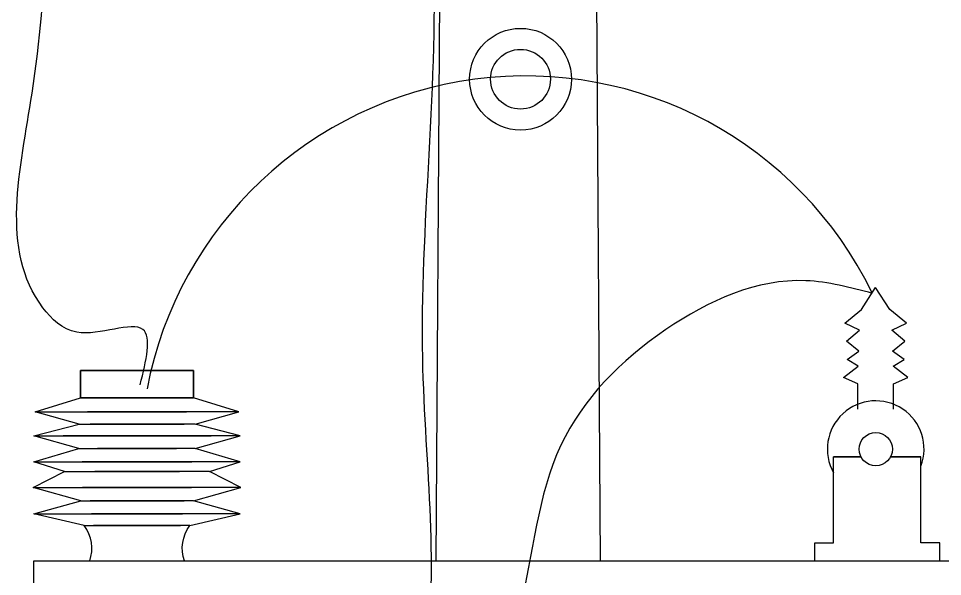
# Model space of a CAD drawing. Header units: millimetres. Extents: x 168 to 392, y 127 to 255.
# Drawn here: x 169.139 to 171.134, y 230.622 to 231.828 of the extents above; entities that cross this region are included whole.
import ezdxf

# ---------------------------------------------------------------- set-up
doc = ezdxf.new("R2010")
doc.units = ezdxf.units.MM
doc.layers.add('Equipos', color=20, linetype='Continuous', lineweight=13)
doc.layers.add('Poste', color=252, linetype='Continuous', lineweight=25)
doc.layers.add('RE80', color=2, linetype='Continuous')

msp = doc.modelspace()

# ---------------------------------------------------------------- linework, layer by layer
at = {"layer": 'Equipos', "lineweight": -2}
for p, q in [((170.95894, 231.19891), (170.98959, 231.24699)), ((171.02024, 231.19891), (170.98959, 231.24699)), ((170.92326, 231.16988), (170.95894, 231.19891)), ((171.05592, 231.16988), (171.02024, 231.19891)), ((170.95492, 231.15475), (170.92326, 231.16988)), ((170.92663, 231.13054), (170.95492, 231.15475)), ((171.02426, 231.15475), (171.05592, 231.16988)), ((171.05255, 231.13054), (171.02426, 231.15475)), ((170.95324, 231.10936), (170.92663, 231.13054)), ((171.02594, 231.10936), (171.05255, 231.13054)), ((170.92832, 231.09154), (170.95324, 231.10936)), ((171.05086, 231.09154), (171.02594, 231.10936)), ((170.92037, 231.05259), (170.95151, 231.07654)), ((170.95151, 231.07654), (170.92832, 231.09154)), ((171.02767, 231.07654), (171.05086, 231.09154)), ((171.05881, 231.05259), (171.02767, 231.07654)), ((170.95109, 231.03848), (170.92037, 231.05259)), ((170.95109, 230.9837), (170.95109, 231.03848)), ((171.02809, 231.03848), (171.05881, 231.05259)), ((171.02809, 230.9837), (171.02809, 231.03848)), ((170.89876, 230.6955), (170.89876, 230.88125)), ((170.89876, 230.88125), (170.9576, 230.88125)), ((170.9576, 230.88125), (170.89876, 230.88125)), ((171.02185, 230.88125), (171.08749, 230.88125)), ((171.08749, 230.88125), (171.02185, 230.88125)), ((171.08749, 230.6955), (171.08749, 230.88125)), ((170.85802, 230.65618), (170.85802, 230.6955)), ((170.85802, 230.6955), (170.89876, 230.6955)), ((171.12823, 230.6955), (171.08749, 230.6955)), ((171.12823, 230.65618), (171.12823, 230.6955)), ((169.17198, 230.65618), (171.26861, 230.65618))]:
    msp.add_line(p, q, dxfattribs=at)
for points in [[(169.27269, 231.00853), (169.51648, 231.00853), (169.51648, 231.06723), (169.27269, 231.06723)], [(169.51648, 231.00853), (169.27269, 231.00853), (169.27269, 231.06723), (169.51648, 231.06723)]]:
    msp.add_lwpolyline(points, close=True, dxfattribs=at)
for points in [[(169.2923, 230.65618, 0.2514123), (169.28046, 230.73235), (169.17192, 230.75798), (169.27304, 230.78586), (169.17042, 230.81449), (169.23821, 230.84936), (169.17172, 230.8704), (169.26889, 230.89876), (169.17201, 230.92626), (169.26937, 230.95187), (169.17486, 230.97796), (169.27269, 231.00853), (169.51648, 231.00853)], [(169.49686, 230.65618, -0.2514123), (169.5087, 230.73235), (169.61724, 230.75798), (169.51612, 230.78586), (169.61875, 230.81449), (169.55095, 230.84936), (169.61744, 230.8704), (169.52027, 230.89876), (169.61715, 230.92626), (169.5198, 230.95187), (169.6143, 230.97796), (169.51648, 231.00853), (169.27269, 231.00853)]]:
    msp.add_lwpolyline(points, format="xyb", dxfattribs=at)
for points in [[(169.17486, 230.97796), (169.50159, 230.97796)], [(169.6143, 230.97796), (169.28758, 230.97796)], [(169.26937, 230.95187), (169.49614, 230.95187)], [(169.5198, 230.95187), (169.29303, 230.95187)], [(169.17201, 230.92626), (169.55441, 230.92626)], [(169.61715, 230.92626), (169.23475, 230.92626)], [(169.26889, 230.89876), (169.47982, 230.89876)], [(169.52027, 230.89876), (169.30935, 230.89876)], [(169.17172, 230.8704), (169.51323, 230.8704)], [(169.61744, 230.8704), (169.27593, 230.8704)], [(169.23821, 230.84936), (169.48604, 230.84936)], [(169.55095, 230.84936), (169.30313, 230.84936)], [(169.17042, 230.81449), (169.51245, 230.81449)], [(169.61875, 230.81449), (169.27671, 230.81449)], [(169.27304, 230.78586), (169.49614, 230.78586)], [(169.51612, 230.78586), (169.29303, 230.78586)], [(169.17192, 230.75798), (169.49302, 230.75798)], [(169.61724, 230.75798), (169.29614, 230.75798)], [(169.28046, 230.73235), (169.48836, 230.73235)], [(169.5087, 230.73235), (169.3008, 230.73235)]]:
    msp.add_lwpolyline(points, dxfattribs=at)
msp.add_circle((170.98972, 230.89752), 0.03601, dxfattribs=at)
msp.add_arc((170.98972, 230.89752), 0.1044, 339.45556, 209.39338, dxfattribs=at)
at = {"layer": 'Poste'}
for p, q in [((170.05183, 232.49411), (170.04007, 230.65618)), ((170.38225, 232.48889), (170.39463, 230.65618))]:
    msp.add_line(p, q, dxfattribs=at)
at = {"layer": 'RE80', "color": 1}
msp.add_line((169.17198, 230.52942), (169.17198, 230.65618), dxfattribs=at)
at = {"layer": 'RE80'}
for radius in [0.10992, 0.06454]:
    msp.add_circle((170.2227, 231.69681), radius, dxfattribs=at)
at = {"layer": 'RE80', "color": 6}
msp.add_arc((170.23345, 230.87176), 0.83221, 25.99515, 169.16744, dxfattribs=at)
msp.add_open_spline([(170.37088, 229.91628), (170.36657, 229.95463), (170.3578, 230.03281), (170.28952, 230.1705), (170.13882, 230.10091), (169.97864, 230.23564), (170.06096, 230.62021), (169.93089, 231.33288), (170.19768, 232.58927), (169.52113, 232.64292), (169.5316, 232.7214), (169.54108, 232.75152)], degree=3, knots=[0, 0, 0, 0, 0.9939565, 2.0264891, 3.0428858, 4.3411775, 6.229938, 11.9503637, 24.4785568, 25.8520404, 26.5589707, 26.5589707, 26.5589707, 26.5589707], dxfattribs=at)
for points in [[(169.40135, 231.03668), (169.40719, 231.15623), (169.2642, 231.1504), (169.19125, 231.20289), (169.16791, 231.66653), (169.24378, 232.31097), (169.29338, 232.49468)], [(170.98285, 231.23404), (170.83891, 231.26151), (170.53623, 231.15584), (170.3097, 230.90588), (170.22081, 230.55222), (170.09335, 230.13834), (170.0687, 229.89837)]]:
    msp.add_spline(points, degree=3, dxfattribs=at)

doc.saveas('drawing.dxf')
